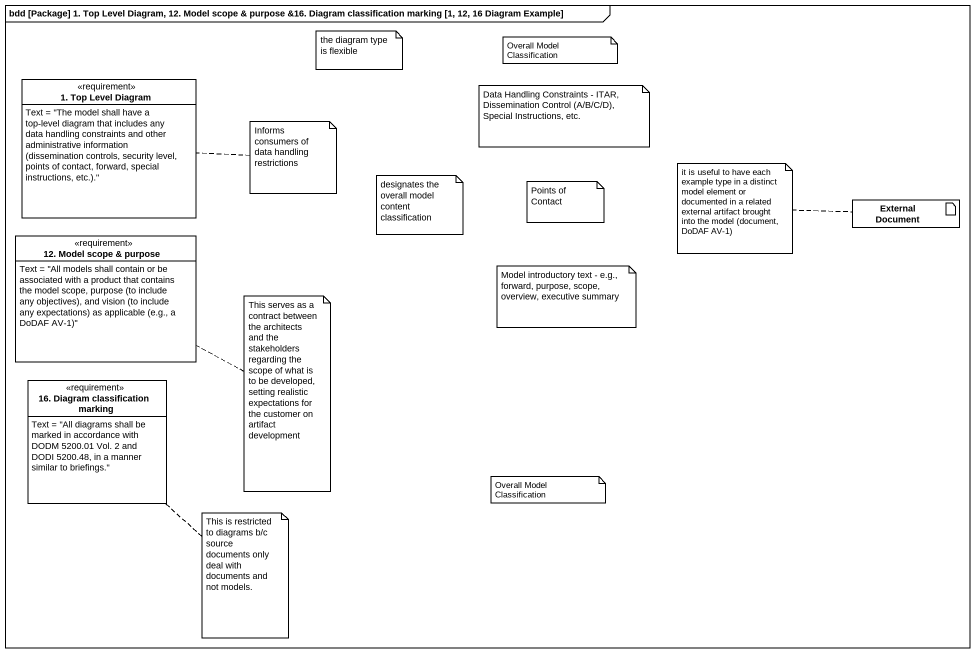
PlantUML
@startuml
mainframe bdd [Package] 1. Top Level Diagram, 12. Model scope & purpose &16. Diagram classification marking [1, 12, 16 Diagram Example]
allowmixing
hide circle
hide empty members
class "1. Top Level Diagram" as r1_Top_Level_Diagram <<requirement>> {
  {field} Text = "The model shall have a top-level diagram that includes any data handling constraints and other administrative information (dissemination controls, security level, points of contact, forward, special instructions, etc.)."
}
artifact "External Document" as External_Document
class "12. Model scope & purpose" as r12_Model_scope_purpose <<requirement>> {
  {field} Text = "All models shall contain or be associated with a product that contains the model scope, purpose (to include any objectives), and vision (to include any expectations) as applicable (e.g., a DoDAF AV-1)"
}
class "16. Diagram classification marking" as r16_Diagram_classification <<requirement>> {
  Text = "All diagrams shall be marked in accordance with DODM 5200.01 Vol. 2 and DODI 5200.48, in a manner similar to briefings."
}
note as N1
  the diagram type is flexible
end note
note as N2
  Overall Model Classification
end note
note as N3
  Data Handling Constraints - ITAR, Dissemination Control (A/B/C/D), Special Instructions, etc.
end note
note right of r1_Top_Level_Diagram : Informs consumers of data handling restrictions
note as N5
  designates the overall model content classification
end note
note as N6
  Points of Contact
end note
note left of External_Document : it is useful to have each example type in a distinct model element or documented in a related external artifact brought into the model (document, DoDAF AV-1)
note right of r12_Model_scope_purpose : This serves as a contract between the architects and the stakeholders regarding the scope of what is to be developed, setting realistic expectations for the customer on artifact development
note as N9
  Model introductory text - e.g., forward, purpose, scope, overview, executive summary
end note
note as N10
  Overall Model Classification
end note
note bottom of r16_Diagram_classification : This is restricted to diagrams b/c source documents only deal with documents and not models.
@enduml
